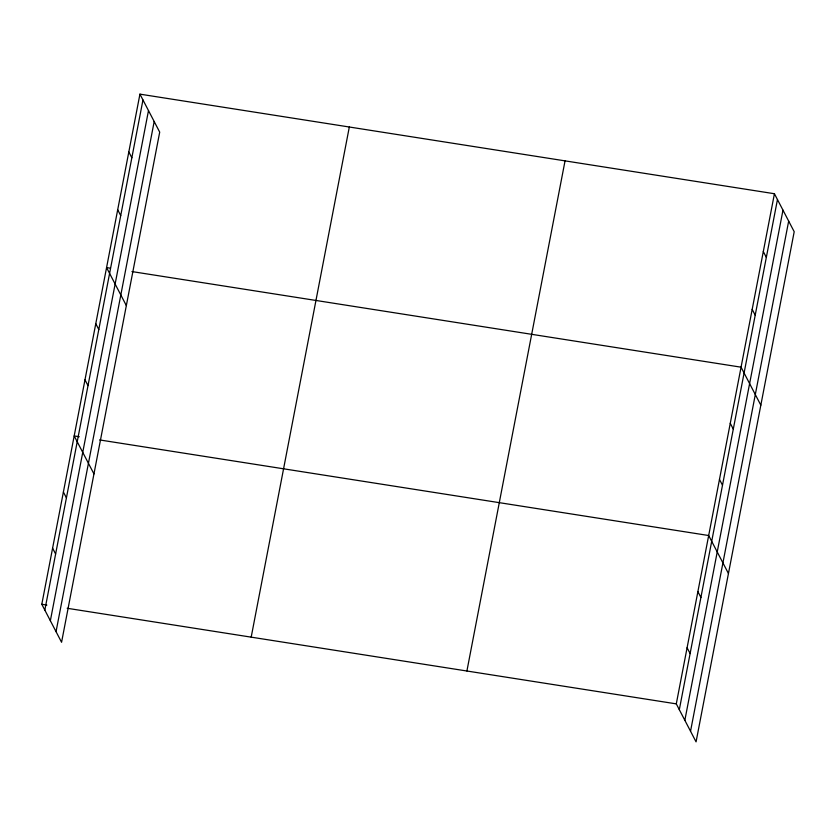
<?xml version="1.0" encoding="UTF-8"?>
<svg xmlns="http://www.w3.org/2000/svg" width="836" height="836" viewBox="0 0 836 836"><rect width="100%" height="100%" fill="white"/><g stroke="black" fill="none" stroke-linecap="round" stroke-linejoin="round"><path stroke-width="1.25" d="M139.936 94.144L159.707 132.13L61.571 642.267L41.8 604.282L139.936 94.144L774.429 193.733L794.2 231.718L696.064 741.856L676.293 703.87L774.429 193.733M44.83 610.102L142.966 99.954M50.359 620.72L148.494 110.571M56.043 631.661L154.19 121.513M251.187 637.147L349.323 126.999M466.906 671.005L565.042 160.867M679.313 709.691L777.459 199.543M684.841 720.308L782.977 210.16M690.536 731.249L788.672 221.101M110.373 268.189L106.569 267.593L126.34 305.579M131.952 271.575L741.062 367.182L760.833 405.167M79.263 436.737L74.185 435.932L93.956 473.928M99.568 439.924L708.677 535.521L728.449 573.517M41.8 604.282L46.879 605.086M67.183 608.274L676.293 703.87M763.299 251.542L766.33 257.363M752.181 309.362L755.211 315.182M730.267 423.298L733.297 429.108M719.472 479.415L722.503 485.225M697.882 591.637L700.913 597.458M687.087 647.754L690.118 653.574M128.817 151.953L131.848 157.774M117.688 209.773L120.718 215.594M95.774 323.71L98.805 329.52M84.979 379.826L88.01 385.636M63.39 492.049L66.42 497.869M52.595 548.165L55.625 553.986"/></g></svg>
